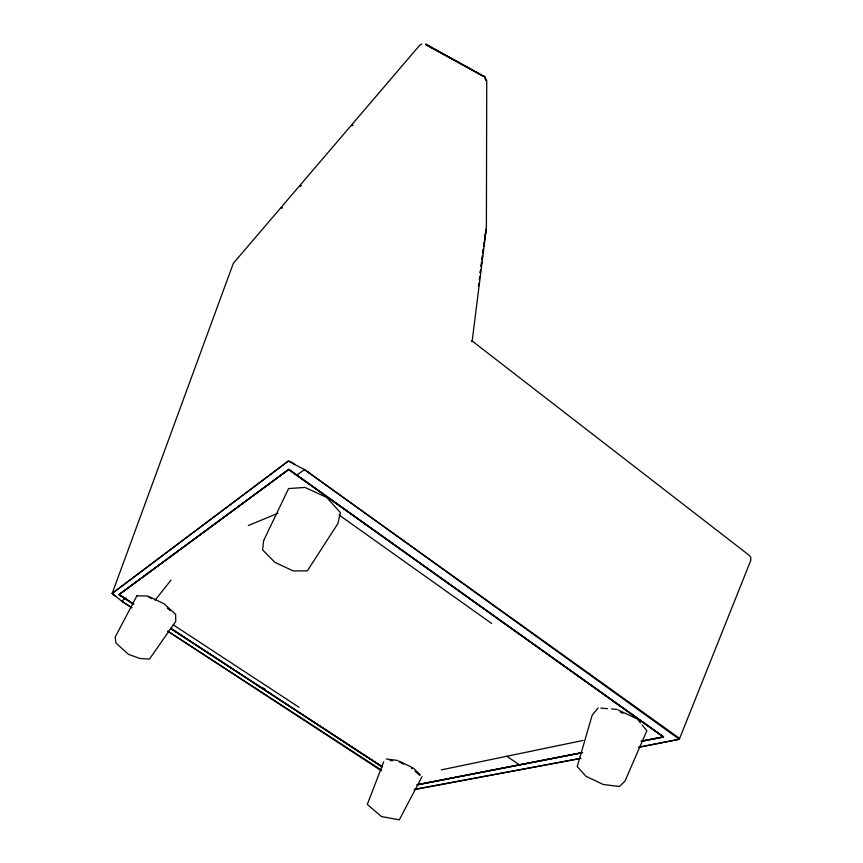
<?xml version="1.0" encoding="UTF-8"?>
<svg xmlns="http://www.w3.org/2000/svg" width="863" height="863" viewBox="0 0 863 863"><rect width="100%" height="100%" fill="white"/><g stroke="black" fill="none" stroke-linecap="round" stroke-linejoin="round"><path stroke-width="1.29" d="M480.184 272.988L480.54 270.346M481.069 266.365L481.608 262.395M481.964 259.741L482.493 255.772M482.849 253.118L483.377 249.148M483.733 246.494L484.262 242.514M484.618 239.871L486.031 229.267L483.798 246.235M478.458 286.084L478.814 283.431M479.343 279.45L479.699 276.786M480.238 272.805L480.594 270.151M481.123 266.16L481.662 262.179M482.018 259.515L482.557 255.534M482.913 252.87L483.442 248.889M131.78 607.725L121.661 601.112L112.201 593.388L233.355 263.291L419.698 45.275L421.77 44.024M638.706 747.423L679.31 739.267L750.799 560.389L750.788 557.304L749.073 555.222L471.899 340.788L472.083 341.716L486.387 227.951L486.743 80.593L484.337 76.192L481.921 75.523L425.696 44.542L482.946 75.879M383.711 761.856L367.293 804.402L381.37 816.506L399.289 819.85L422.072 776.571M411.985 768.653L412.298 767.994L411.716 768.491M155.124 600.163L170.971 580.163M598.156 707.919L592.18 715.157L577.228 766.56L585.934 776.269L603.226 784.467L619.375 786.506L624.995 781.058L646.851 730.734L642.061 724.844M115.976 596.473A4.326 1.456 30.4 0 1 112.201 593.388L288.242 461.112A5.944 2.816 30 0 1 294.725 464.499M112.201 593.388L288.242 461.112L304.52 469.623L679.192 738.124L679.31 739.267L638.566 747.142M126.009 597.994L121.661 601.112L131.823 607.725M296.883 475.114L304.52 469.623L679.31 739.267M248.328 525.524L277.994 513.258M352.827 125.308L351.662 125.631L352.816 125.318M441.22 769.882L583.108 740.443M417.908 784.715L581.479 752.806M416.7 784.726L581.522 752.655M641.058 741.08L663.55 736.7L288.803 469.321L119.083 594.51L133.689 604.089L119.083 594.51L288.803 469.321L663.442 737.034L642.266 741.144L663.442 737.034L288.609 469.645L118.921 594.758L133.517 604.305M417.897 784.726L582.73 752.709M580.745 758.307L414.24 789.688M580.821 758.448L414.38 789.3M390.022 760.519L392.643 760.713M600.831 708.135L607.52 708.663M611.533 708.976L616.883 709.408M386.29 758.998L397.563 760.432M618.081 709.969L637.261 718.955L640.454 722.881M485.146 77.044L425.707 43.97M398.749 761.004L411.834 767.272M620.475 712.104L622.773 713.291M148.414 596.883L151.737 598.652M399.04 761.705L403.647 764.176M262.158 687.433L265.588 689.559M167.94 631.209L381.263 769.958M167.767 631.231L381.414 770.821M173.172 624.79L299.03 707.272M170.701 628.286L382.136 766.592M170.788 628.393L382.093 766.862M170.561 628.534L382.018 766.84M506.829 756.268L519.343 764.758M339.191 515.082L491.619 623.453M307.703 471.532L309.828 473.172M167.357 608.199L170.345 610.659M415.081 771.263L419.806 775.33M413.032 767.833L420.27 774.823M484.596 77.109L485.686 80.345M263.625 540.616L262.579 549.85L274.812 562.309L293.183 570.928L307.357 570.842L337.918 523.507L340.324 512.546L326.71 497.466L305.038 487.433L288.609 488.566L263.625 540.616M136.861 595.869L115.178 637.088L115.955 643.064L128.565 654.413L139.979 658.48L149.439 659.127L175.761 621.414L175.61 614.316L164.024 603.733L147.832 596.031L136.861 595.869M282.19 207.756L281.09 208.112L282.19 207.767M301.165 185.621L300.044 185.977L301.155 185.631"/></g></svg>
